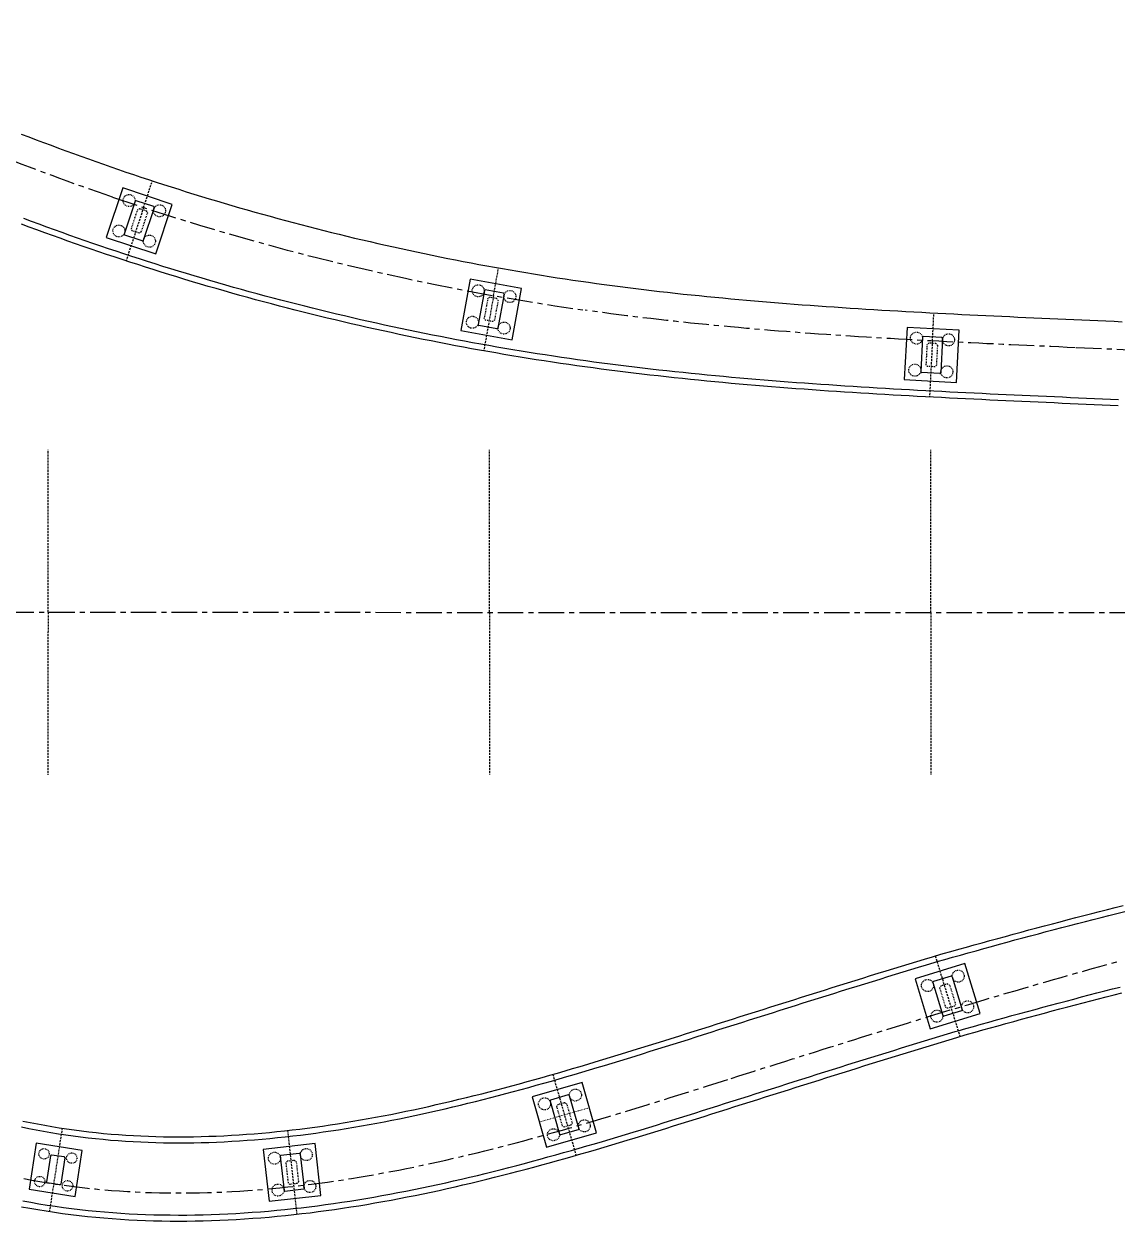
# Model space of a CAD drawing. Header units: millimetres. Extents: x 0 to 987207, y 0 to 5060561.
# Drawn here: x 495659 to 495795.2, y 2529145.7 to 2529294.9 of the extents above; entities that cross this region are included whole.
import ezdxf

# ---------------------------------------------------------------- set-up
doc = ezdxf.new("R2010")
doc.units = ezdxf.units.MM
doc.header["$LTSCALE"] = 0.1
for name, pattern in [('CENTER', [50.8, 31.75, -6.35, 6.35, -6.35]), ('CENTER2', [1.125, 0.75, -0.125, 0.125, -0.125]), ('DASHED', [19.05, 12.7, -6.35])]:
    doc.linetypes.add(name, pattern=pattern)
for name, color, linetype in [('1', 1, 'CONTINUOUS'), ('TLJ', 180, 'CONTINUOUS'), ('YLJ', 210, 'CONTINUOUS'), ('zhix', 1, 'CENTER'), ('桥梁', 94, 'CONTINUOUS')]:
    doc.layers.add(name, color=color, linetype=linetype)
doc.layers.add('中心线', color=5, linetype='CENTER', lineweight=18)

msp = doc.modelspace()

# ---------------------------------------------------------------- linework, layer by layer
at = {"layer": '1', "color": 4, "linetype": 'Continuous'}
for p, q in [((495672.8739, 2529272.7948), (495671.5133, 2529268.7158)), ((495675.1823, 2529272.1303), (495673.0004, 2529272.8581)), ((495675.2455, 2529272.0038), (495673.8848, 2529267.9247)), ((495673.7583, 2529267.8615), (495671.5765, 2529268.5893)), ((495716.3784, 2529261.6629), (495715.6029, 2529257.4334)), ((495718.7571, 2529261.3284), (495716.4948, 2529261.7432)), ((495718.8374, 2529261.212), (495718.0619, 2529256.9825)), ((495717.9455, 2529256.9022), (495715.6832, 2529257.317)), ((495770.9711, 2529255.8556), (495770.7449, 2529251.5616)), ((495773.373, 2529255.8292), (495771.0762, 2529255.9502)), ((495773.4676, 2529255.7241), (495773.2414, 2529251.43)), ((495773.1363, 2529251.3354), (495770.8395, 2529251.4564)), ((495774.5283, 2529176.2121), (495772.3282, 2529175.5416)), ((495774.6531, 2529176.1455), (495775.9066, 2529172.0323)), ((495772.2617, 2529175.4168), (495773.5152, 2529171.3035)), ((495775.8401, 2529171.9075), (495773.64, 2529171.237)), ((495726.8366, 2529161.4065), (495724.6254, 2529160.7735)), ((495726.9602, 2529161.3379), (495728.1436, 2529157.2039)), ((495724.5568, 2529160.6499), (495725.7401, 2529156.5159)), ((495728.075, 2529157.0802), (495725.8638, 2529156.4473)), ((495662.3446, 2529153.8399), (495661.8449, 2529150.578)), ((495664.0401, 2529153.6814), (495662.4586, 2529153.9236)), ((495690.9521, 2529153.7562), (495691.4307, 2529149.4829)), ((495693.3261, 2529154.1227), (495691.0403, 2529153.8667)), ((495693.4366, 2529154.0345), (495693.9152, 2529149.7612)), ((495664.1238, 2529153.5674), (495663.6242, 2529150.3054)), ((495663.5102, 2529150.2217), (495661.9286, 2529150.464)), ((495693.8269, 2529149.6507), (495691.5412, 2529149.3947))]:
    msp.add_line(p, q, dxfattribs=at)
at = {"layer": '1', "color": 1, "linetype": 'DASHED', "ltscale": 0.01}
for p, q in [((495673.1583, 2529271.7512), (495672.3672, 2529269.3797)), ((495673.1583, 2529271.7512), (495673.4113, 2529271.8777)), ((495674.2651, 2529271.5929), (495673.4113, 2529271.8777)), ((495674.2651, 2529271.5929), (495674.3915, 2529271.3399)), ((495674.3915, 2529271.3399), (495673.6004, 2529268.9683)), ((495672.4937, 2529269.1267), (495672.3672, 2529269.3797)), ((495673.3474, 2529268.8419), (495672.4937, 2529269.1267)), ((495673.6004, 2529268.9683), (495673.3474, 2529268.8419)), ((495716.8063, 2529260.6695), (495716.3554, 2529258.2104)), ((495716.8063, 2529260.6695), (495717.039, 2529260.8301)), ((495717.9243, 2529260.6678), (495717.039, 2529260.8301)), ((495718.0849, 2529260.435), (495717.6341, 2529257.976)), ((495717.9243, 2529260.6678), (495718.0849, 2529260.435)), ((495716.516, 2529257.9777), (495716.3554, 2529258.2104)), ((495717.4013, 2529257.8153), (495716.516, 2529257.9777)), ((495717.6341, 2529257.976), (495717.4013, 2529257.8153)), ((495771.5229, 2529254.9253), (495771.3914, 2529252.4287)), ((495771.5229, 2529254.9253), (495771.7332, 2529255.1145)), ((495772.6319, 2529255.0671), (495771.7332, 2529255.1145)), ((495772.6319, 2529255.0671), (495772.8211, 2529254.8569)), ((495772.8211, 2529254.8569), (495772.6896, 2529252.3604)), ((495771.5806, 2529252.2185), (495771.3914, 2529252.4287)), ((495772.4794, 2529252.1712), (495771.5806, 2529252.2185)), ((495772.6896, 2529252.3604), (495772.4794, 2529252.1712)), ((495773.098, 2529174.7308), (495773.231, 2529174.9804)), ((495773.098, 2529174.7308), (495773.8268, 2529172.3393)), ((495774.0919, 2529175.2427), (495773.231, 2529174.9804)), ((495774.0919, 2529175.2427), (495774.3415, 2529175.1097)), ((495774.3415, 2529175.1097), (495775.0703, 2529172.7183)), ((495774.0764, 2529172.2063), (495773.8268, 2529172.3393)), ((495774.9373, 2529172.4687), (495774.0764, 2529172.2063)), ((495775.0703, 2529172.7183), (495774.9373, 2529172.4687)), ((495725.3813, 2529159.9497), (495725.5185, 2529160.1971)), ((495725.3813, 2529159.9497), (495726.0693, 2529157.5463)), ((495726.3838, 2529160.4447), (495725.5185, 2529160.1971)), ((495726.3838, 2529160.4447), (495726.6311, 2529160.3075)), ((495726.6311, 2529160.3075), (495727.3191, 2529157.904)), ((495726.3166, 2529157.409), (495726.0693, 2529157.5463)), ((495727.1818, 2529157.6567), (495726.3166, 2529157.409)), ((495727.3191, 2529157.904), (495727.1818, 2529157.6567)), ((495691.6485, 2529152.9286), (495691.825, 2529153.1496)), ((495691.6485, 2529152.9286), (495691.9268, 2529150.4441)), ((495692.7194, 2529153.2498), (495691.825, 2529153.1496)), ((495692.7194, 2529153.2498), (495692.9405, 2529153.0733)), ((495692.9405, 2529153.0733), (495693.2187, 2529150.5888)), ((495692.1478, 2529150.2676), (495691.9268, 2529150.4441)), ((495693.0422, 2529150.3678), (495692.1478, 2529150.2676)), ((495693.2187, 2529150.5888), (495693.0422, 2529150.3678))]:
    msp.add_line(p, q, dxfattribs=at)
at = {"layer": '1', "color": 4, "linetype": 'Continuous'}
for points in [[(495675.434, 2529266.2484), (495677.4908, 2529272.4144), (495671.3248, 2529274.4712), (495669.268, 2529268.3052), (495675.434, 2529266.2484)], [(495719.8307, 2529255.5399), (495721.003, 2529261.9333), (495714.6096, 2529263.1056), (495713.4373, 2529256.7121), (495719.8307, 2529255.5399)], [(495775.1808, 2529250.2263), (495775.5227, 2529256.7173), (495769.0317, 2529257.0593), (495768.6898, 2529250.5683), (495775.1808, 2529250.2263)], [(495778.1404, 2529171.5631), (495776.2456, 2529177.7808), (495770.0279, 2529175.886), (495771.9227, 2529169.6683), (495778.1404, 2529171.5631)], [(495730.3691, 2529156.6968), (495728.5803, 2529162.9458), (495722.3313, 2529161.157), (495724.1201, 2529154.908), (495730.3691, 2529156.6968)], [(495665.4118, 2529148.767), (495666.29, 2529154.5002), (495660.5569, 2529155.3783), (495659.6787, 2529149.6452), (495665.4118, 2529148.767)], [(495696.0252, 2529148.8906), (495695.3017, 2529155.3502), (495688.8421, 2529154.6268), (495689.5656, 2529148.1672), (495696.0252, 2529148.8906)]]:
    msp.add_lwpolyline(points, dxfattribs=at)
at = {"layer": '1', "color": 1, "linetype": 'DASHED', "ltscale": 0.01}
for centre, radius in [((495672.115, 2529272.8899), 0.75), ((495675.9095, 2529271.6241), 0.75), ((495670.8493, 2529269.0954), 0.75), ((495674.6437, 2529267.8297), 0.75), ((495715.6136, 2529261.6506), 0.75), ((495719.5481, 2529260.9292), 0.75), ((495714.8923, 2529257.7162), 0.75), ((495718.8267, 2529256.9948), 0.75), ((495770.2143, 2529255.7453), 0.75), ((495774.2087, 2529255.5348), 0.75), ((495770.0038, 2529251.7508), 0.75), ((495773.9983, 2529251.5404), 0.75), ((495775.4143, 2529176.2207), 0.75), ((495771.588, 2529175.0547), 0.75), ((495776.5803, 2529172.3944), 0.75), ((495772.754, 2529171.2284), 0.75), ((495727.7225, 2529161.4001), 0.75), ((495723.877, 2529160.2993), 0.75), ((495728.8233, 2529157.5545), 0.75), ((495724.9778, 2529156.4537), 0.75), ((495661.5195, 2529154.0675), 0.65), ((495664.9792, 2529153.5375), 0.65), ((495690.2235, 2529153.5237), 0.75), ((495694.1986, 2529153.9689), 0.75), ((495660.9896, 2529150.6078), 0.65), ((495664.4492, 2529150.0779), 0.65), ((495694.6438, 2529149.9937), 0.75), ((495690.6687, 2529149.5485), 0.75)]:
    msp.add_circle(centre, radius, dxfattribs=at)
at = {"layer": '1', "color": 4, "linetype": 'Continuous'}
for centre, start, end in [((495672.9688, 2529272.7632), 71.552659, 161.552659), ((495675.1506, 2529272.0354), 341.552659, 71.552659), ((495671.6081, 2529268.6842), 161.552659, 251.552659), ((495673.79, 2529267.9564), 251.552659, 341.552659), ((495716.4768, 2529261.6449), 79.610045, 169.610045), ((495718.7391, 2529261.2301), 349.610045, 79.610045), ((495715.7013, 2529257.4154), 169.610045, 259.610045), ((495717.9636, 2529257.0006), 259.610045, 349.610045), ((495771.071, 2529255.8503), 86.984255, 176.984255), ((495773.3678, 2529255.7293), 356.984255, 86.984255), ((495770.8447, 2529251.5563), 176.984255, 266.984255), ((495773.1416, 2529251.4353), 266.984255, 356.984255), ((495774.5575, 2529176.1164), 16.948373, 106.948373), ((495772.3574, 2529175.4459), 106.948373, 196.948373), ((495775.811, 2529172.0032), 286.948373, 16.948373), ((495773.6109, 2529171.3327), 196.948373, 286.948373), ((495726.8641, 2529161.3103), 15.973933, 105.973933), ((495724.6529, 2529160.6774), 105.973933, 195.973933), ((495728.0474, 2529157.1764), 285.973933, 15.973933), ((495725.8363, 2529156.5434), 195.973933, 285.973933), ((495662.4434, 2529153.8248), 81.29132, 171.29132), ((495664.025, 2529153.5825), 351.29132, 81.29132), ((495691.0515, 2529153.7673), 96.390372, 186.390372), ((495693.3372, 2529154.0233), 6.390372, 96.390372), ((495661.9438, 2529150.5628), 171.29132, 261.29132), ((495663.5253, 2529150.3206), 261.29132, 351.29132), ((495691.5301, 2529149.4941), 186.390372, 276.390372), ((495693.8158, 2529149.75), 276.390372, 6.390372)]:
    msp.add_arc(centre, 0.1, start, end, dxfattribs=at)
at = {"layer": 'TLJ', "flags": 128}
for points in [[(495658.6914, 2529281.1783), (495659.6174, 2529280.8239), (495660.5442, 2529280.4718), (495661.4716, 2529280.1221), (495662.3997, 2529279.7749), (495663.3286, 2529279.4301), (495664.2582, 2529279.0879), (495665.1885, 2529278.7483), (495666.1196, 2529278.4113), (495667.0515, 2529278.077), (495667.9842, 2529277.7455), (495668.9176, 2529277.4168), (495669.8518, 2529277.0909), (495670.7869, 2529276.768), (495671.7227, 2529276.4479), (495672.6596, 2529276.1309), (495673.5975, 2529275.8167), (495674.5363, 2529275.5055), (495675.4761, 2529275.1972), (495676.4168, 2529274.8919), (495677.3585, 2529274.5895), (495678.3012, 2529274.29), (495679.2447, 2529273.9935), (495680.1892, 2529273.7), (495681.1346, 2529273.4093), (495682.0809, 2529273.1217), (495683.0281, 2529272.837), (495683.9762, 2529272.5553), (495684.9252, 2529272.2765), (495685.875, 2529272.0007), (495686.8257, 2529271.7279), (495687.7772, 2529271.458), (495688.7296, 2529271.1911), (495689.6828, 2529270.9272), (495690.6368, 2529270.6663), (495691.5917, 2529270.4084), (495692.5473, 2529270.1534), (495693.5037, 2529269.9014), (495694.461, 2529269.6524), (495695.4189, 2529269.4065), (495696.3777, 2529269.1635), (495697.3372, 2529268.9235), (495698.2974, 2529268.6865), (495699.2584, 2529268.4525), (495700.2201, 2529268.2215), (495701.1826, 2529267.9935), (495702.1457, 2529267.7685), (495703.1095, 2529267.5466), (495704.0741, 2529267.3276), (495705.0393, 2529267.1117), (495706.0051, 2529266.8988), (495706.9717, 2529266.6889), (495707.9388, 2529266.482), (495708.9067, 2529266.2781), (495709.8751, 2529266.0773), (495710.8442, 2529265.8795), (495711.8139, 2529265.6847), (495712.7842, 2529265.493), (495713.7551, 2529265.3043), (495714.7266, 2529265.1186), (495715.6986, 2529264.936), (495716.6712, 2529264.7564), (495717.6444, 2529264.5798), (495718.6181, 2529264.4063), (495719.5924, 2529264.2358), (495720.5672, 2529264.0684), (495721.5425, 2529263.904), (495722.5183, 2529263.7427), (495723.4946, 2529263.5844), (495724.4714, 2529263.4292), (495725.4487, 2529263.277), (495726.4265, 2529263.1279), (495727.4047, 2529262.9818), (495728.3834, 2529262.8388), (495729.3625, 2529262.6989), (495730.3421, 2529262.562), (495731.3223, 2529262.4281), (495732.3031, 2529262.2971), (495733.2845, 2529262.169), (495734.2664, 2529262.0438), (495735.2488, 2529261.9213), (495736.2318, 2529261.8017), (495737.2152, 2529261.6847), (495738.1992, 2529261.5704), (495739.1836, 2529261.4586), (495740.1685, 2529261.3495), (495741.1539, 2529261.2428), (495742.1397, 2529261.1386), (495743.1259, 2529261.0368), (495744.1125, 2529260.9374), (495745.0996, 2529260.8403), (495746.087, 2529260.7455), (495747.0749, 2529260.6528), (495748.0631, 2529260.5624), (495749.0517, 2529260.474), (495750.0407, 2529260.3877), (495751.03, 2529260.3035), (495752.0196, 2529260.2212), (495753.0096, 2529260.1408), (495753.9999, 2529260.0623), (495754.9906, 2529259.9856), (495755.9815, 2529259.9107), (495756.9728, 2529259.8375), (495757.9644, 2529259.766), (495758.9562, 2529259.6961), (495759.9484, 2529259.6278), (495760.9408, 2529259.561), (495761.9335, 2529259.4957), (495762.9265, 2529259.4318), (495763.9198, 2529259.3692), (495764.9133, 2529259.308), (495765.907, 2529259.2481), (495766.9011, 2529259.1893), (495767.8953, 2529259.1318), (495768.8898, 2529259.0754), (495769.8846, 2529259.02), (495770.8796, 2529258.9657), (495771.8748, 2529258.9123), (495772.8702, 2529258.8598), (495773.8659, 2529258.8082), (495774.8618, 2529258.7575), (495775.8579, 2529258.7075), (495776.8542, 2529258.6582), (495777.8507, 2529258.6096), (495778.8475, 2529258.5616), (495779.8444, 2529258.5142), (495780.8416, 2529258.4673), (495781.8389, 2529258.4208), (495782.8364, 2529258.3748), (495783.8342, 2529258.3291), (495784.8321, 2529258.2838), (495785.8302, 2529258.2387), (495786.8286, 2529258.1938), (495787.8271, 2529258.1491), (495788.8257, 2529258.1044), (495789.8246, 2529258.0599), (495790.8236, 2529258.0153), (495791.8226, 2529257.9708), (495792.8216, 2529257.9262), (495793.8206, 2529257.8817), (495794.8196, 2529257.8372), (495795.8186, 2529257.7926)], [(495795.3509, 2529247.303), (495794.3519, 2529247.3476), (495793.3529, 2529247.3921), (495792.3539, 2529247.4367), (495791.3549, 2529247.4812), (495790.3559, 2529247.5258), (495789.3569, 2529247.5703), (495788.3576, 2529247.6149), (495787.3579, 2529247.6595), (495786.3579, 2529247.7043), (495785.3576, 2529247.7493), (495784.3569, 2529247.7945), (495783.3558, 2529247.84), (495782.3545, 2529247.8859), (495781.3528, 2529247.9321), (495780.3507, 2529247.9788), (495779.3483, 2529248.0259), (495778.3456, 2529248.0736), (495777.3425, 2529248.1219), (495776.3392, 2529248.1709), (495775.3355, 2529248.2205), (495774.3314, 2529248.2709), (495773.3271, 2529248.3221), (495772.3224, 2529248.3741), (495771.3175, 2529248.4271), (495770.3122, 2529248.481), (495769.3066, 2529248.5359), (495768.3008, 2529248.5919), (495767.2946, 2529248.649), (495766.2882, 2529248.7072), (495765.2814, 2529248.7667), (495764.2744, 2529248.8275), (495763.2671, 2529248.8895), (495762.2595, 2529248.953), (495761.2517, 2529249.0178), (495760.2436, 2529249.0842), (495759.2352, 2529249.1521), (495758.2266, 2529249.2215), (495757.2177, 2529249.2926), (495756.2086, 2529249.3654), (495755.1993, 2529249.4399), (495754.1898, 2529249.5162), (495753.18, 2529249.5944), (495752.17, 2529249.6744), (495751.1599, 2529249.7565), (495750.1495, 2529249.8405), (495749.1389, 2529249.9265), (495748.1282, 2529250.0147), (495747.1173, 2529250.1051), (495746.1063, 2529250.1976), (495745.095, 2529250.2924), (495744.0837, 2529250.3896), (495743.0722, 2529250.4891), (495742.0606, 2529250.591), (495741.0489, 2529250.6954), (495740.0372, 2529250.8024), (495739.0253, 2529250.9119), (495738.0133, 2529251.0241), (495737.0013, 2529251.1389), (495735.9893, 2529251.2565), (495734.9772, 2529251.3769), (495733.9651, 2529251.5001), (495732.953, 2529251.6262), (495731.9409, 2529251.7553), (495730.9289, 2529251.8874), (495729.9169, 2529252.0225), (495728.9049, 2529252.1608), (495727.893, 2529252.3022), (495726.8814, 2529252.4468), (495725.8703, 2529252.5945), (495724.8596, 2529252.7455), (495723.8494, 2529252.8995), (495722.8397, 2529253.0567), (495721.8305, 2529253.2171), (495720.8218, 2529253.3807), (495719.8136, 2529253.5473), (495718.806, 2529253.7172), (495717.7988, 2529253.8902), (495716.7922, 2529254.0663), (495715.7862, 2529254.2456), (495714.7808, 2529254.428), (495713.7759, 2529254.6135), (495712.7716, 2529254.8022), (495711.7679, 2529254.994), (495710.7648, 2529255.189), (495709.7623, 2529255.3871), (495708.7604, 2529255.5884), (495707.7592, 2529255.7927), (495706.7586, 2529256.0002), (495705.7587, 2529256.2108), (495704.7594, 2529256.4246), (495703.7608, 2529256.6414), (495702.7629, 2529256.8614), (495701.7656, 2529257.0845), (495700.7691, 2529257.3107), (495699.7733, 2529257.5401), (495698.7782, 2529257.7725), (495697.7839, 2529258.008), (495696.7903, 2529258.2467), (495695.7974, 2529258.4884), (495694.8053, 2529258.7333), (495693.8139, 2529258.9813), (495692.8234, 2529259.2323), (495691.8336, 2529259.4865), (495690.8447, 2529259.7437), (495689.8565, 2529260.004), (495688.8692, 2529260.2675), (495687.8827, 2529260.534), (495686.897, 2529260.8035), (495685.9122, 2529261.0762), (495684.9282, 2529261.3519), (495683.9451, 2529261.6307), (495682.9629, 2529261.9126), (495681.9815, 2529262.1976), (495681.0011, 2529262.4856), (495680.0215, 2529262.7767), (495679.0429, 2529263.0708), (495678.0652, 2529263.368), (495677.0884, 2529263.6682), (495676.1126, 2529263.9715), (495675.1377, 2529264.2779), (495674.1638, 2529264.5873), (495673.1909, 2529264.8997), (495672.2189, 2529265.2152), (495671.2479, 2529265.5337), (495670.278, 2529265.8552), (495669.309, 2529266.1798), (495668.3411, 2529266.5074), (495667.3742, 2529266.838), (495666.4087, 2529267.1715), (495665.4445, 2529267.5078), (495664.4817, 2529267.8469), (495663.5203, 2529268.1886), (495662.5602, 2529268.533), (495661.6015, 2529268.88), (495660.6441, 2529269.2295), (495659.688, 2529269.5815), (495658.7332, 2529269.9359)], [(495772.5647, 2529178.7508), (495773.5337, 2529179.0244), (495774.5031, 2529179.2972), (495775.473, 2529179.569), (495776.4433, 2529179.8399), (495777.4142, 2529180.1098), (495778.3855, 2529180.3787), (495779.3574, 2529180.6466), (495780.3297, 2529180.9134), (495781.3026, 2529181.179), (495782.276, 2529181.4436), (495783.2499, 2529181.7069), (495784.2244, 2529181.9691), (495785.1993, 2529182.23), (495786.1749, 2529182.4896), (495787.1509, 2529182.7479), (495788.1276, 2529183.0049), (495789.1048, 2529183.2605), (495790.0825, 2529183.5147), (495791.0608, 2529183.7674), (495792.0397, 2529184.0187), (495793.0192, 2529184.2684), (495793.9993, 2529184.5167), (495794.9797, 2529184.7633), (495795.9605, 2529185.0083)], [(495658.8858, 2529158.1577), (495659.7886, 2529157.9696), (495660.6936, 2529157.7915), (495661.6011, 2529157.6233), (495662.5112, 2529157.4649), (495663.4239, 2529157.3162), (495664.3389, 2529157.1771), (495665.2563, 2529157.0476), (495666.1757, 2529156.9276), (495667.0973, 2529156.817), (495668.0208, 2529156.7157), (495668.9461, 2529156.6236), (495669.8731, 2529156.5407), (495670.8018, 2529156.4668), (495671.732, 2529156.4018), (495672.6636, 2529156.3458), (495673.5966, 2529156.2985), (495674.5309, 2529156.2598), (495675.4664, 2529156.2298), (495676.4029, 2529156.2083), (495677.3405, 2529156.1951), (495678.279, 2529156.1902), (495679.2184, 2529156.1935), (495680.1586, 2529156.2049), (495681.0995, 2529156.2243), (495682.0411, 2529156.2516), (495682.9832, 2529156.2866), (495683.926, 2529156.3293), (495684.8692, 2529156.3796), (495685.8129, 2529156.4374), (495686.757, 2529156.5024), (495687.7014, 2529156.5748), (495688.646, 2529156.6543), (495689.591, 2529156.7408), (495690.5361, 2529156.8342), (495691.4815, 2529156.9345), (495692.4269, 2529157.0414), (495693.3725, 2529157.155), (495694.3181, 2529157.275), (495695.2638, 2529157.4014), (495696.2095, 2529157.5341), (495697.1551, 2529157.6729), (495698.1008, 2529157.8178), (495699.0464, 2529157.9686), (495699.9919, 2529158.1252), (495700.9373, 2529158.2875), (495701.8827, 2529158.4554), (495702.8279, 2529158.6287), (495703.773, 2529158.8075), (495704.718, 2529158.9915), (495705.6628, 2529159.1806), (495706.6075, 2529159.3748), (495707.5521, 2529159.5739), (495708.4965, 2529159.7778), (495709.4408, 2529159.9863), (495710.3849, 2529160.1995), (495711.3289, 2529160.4171), (495712.2728, 2529160.639), (495713.2166, 2529160.8652), (495714.1603, 2529161.0956), (495715.1038, 2529161.3299), (495716.0473, 2529161.5681), (495716.9907, 2529161.8101), (495717.9341, 2529162.0558), (495718.8774, 2529162.305), (495719.8207, 2529162.5576), (495720.764, 2529162.8136), (495721.7073, 2529163.0728), (495722.6507, 2529163.3351), (495723.5941, 2529163.6004), (495724.5376, 2529163.8686), (495725.4812, 2529164.1395), (495726.425, 2529164.4131), (495727.3689, 2529164.6891), (495728.313, 2529164.9676), (495729.2573, 2529165.2484), (495730.2019, 2529165.5314), (495731.1468, 2529165.8165), (495732.0919, 2529166.1035), (495733.0374, 2529166.3924), (495733.9833, 2529166.683), (495734.9296, 2529166.9752), (495735.8763, 2529167.2689), (495736.8235, 2529167.564), (495737.7712, 2529167.8603), (495738.7195, 2529168.1578), (495739.6684, 2529168.4564), (495740.6178, 2529168.7558), (495741.5679, 2529169.0561), (495742.5187, 2529169.3571), (495743.4702, 2529169.6586), (495744.4225, 2529169.9605), (495745.3756, 2529170.2628), (495746.329, 2529170.5652), (495747.2826, 2529170.8677), (495748.2364, 2529171.1701), (495749.1906, 2529171.4725), (495750.1449, 2529171.7748), (495751.0996, 2529172.077), (495752.0545, 2529172.3791), (495753.0097, 2529172.681), (495753.9652, 2529172.9828), (495754.9211, 2529173.2843), (495755.8772, 2529173.5855), (495756.8337, 2529173.8865), (495757.7905, 2529174.1872), (495758.7477, 2529174.4875), (495759.7052, 2529174.7874), (495760.6631, 2529175.0869), (495761.6214, 2529175.386), (495762.58, 2529175.6846), (495763.5391, 2529175.9827), (495764.4985, 2529176.2802), (495765.4584, 2529176.5772), (495766.4187, 2529176.8736), (495767.3795, 2529177.1693), (495768.3406, 2529177.4644), (495769.3023, 2529177.7588), (495770.2644, 2529178.0524), (495771.2269, 2529178.3453), (495772.19, 2529178.6374), (495772.5647, 2529178.7508)], [(495775.604, 2529168.7003), (495776.5634, 2529168.971), (495777.5229, 2529169.2408), (495778.4825, 2529169.5095), (495779.4422, 2529169.7773), (495780.4022, 2529170.0439), (495781.3623, 2529170.3095), (495782.3225, 2529170.574), (495783.2829, 2529170.8372), (495784.2435, 2529171.0993), (495785.2043, 2529171.3602), (495786.1653, 2529171.6198), (495787.1265, 2529171.8781), (495788.0879, 2529172.1351), (495789.0495, 2529172.3908), (495790.0113, 2529172.645), (495790.9733, 2529172.8979), (495791.9356, 2529173.1493), (495792.8981, 2529173.3992), (495793.8608, 2529173.6476), (495794.8237, 2529173.8945), (495795.7869, 2529174.1398)], [(495658.7231, 2529147.478), (495659.7442, 2529147.2888), (495660.7669, 2529147.1108), (495661.7911, 2529146.9439), (495662.8165, 2529146.7881), (495663.8431, 2529146.6432), (495664.8707, 2529146.509), (495665.8993, 2529146.3856), (495666.9286, 2529146.2726), (495667.9585, 2529146.1701), (495668.989, 2529146.0779), (495670.02, 2529145.9959), (495671.0512, 2529145.9239), (495672.0827, 2529145.8618), (495673.1143, 2529145.8096), (495674.1458, 2529145.7669), (495675.1773, 2529145.7338), (495676.2087, 2529145.7101), (495677.2397, 2529145.6956), (495678.2704, 2529145.6902), (495679.3007, 2529145.6939), (495680.3305, 2529145.7063), (495681.3597, 2529145.7275), (495682.3883, 2529145.7573), (495683.4162, 2529145.7955), (495684.4433, 2529145.8421), (495685.4695, 2529145.8968), (495686.4949, 2529145.9595), (495687.5193, 2529146.0302), (495688.5427, 2529146.1086), (495689.5651, 2529146.1946), (495690.5864, 2529146.2881), (495691.6065, 2529146.3889), (495692.6255, 2529146.497), (495693.6432, 2529146.6121), (495694.6598, 2529146.7342), (495695.675, 2529146.8631), (495696.6889, 2529146.9986), (495697.7015, 2529147.1406), (495698.7128, 2529147.2891), (495699.7227, 2529147.4438), (495700.7312, 2529147.6046), (495701.7383, 2529147.7714), (495702.7439, 2529147.944), (495703.7481, 2529148.1224), (495704.7509, 2529148.3063), (495705.7522, 2529148.4957), (495706.7521, 2529148.6904), (495707.7505, 2529148.8903), (495708.7474, 2529149.0952), (495709.7429, 2529149.305), (495710.7369, 2529149.5196), (495711.7294, 2529149.7388), (495712.7205, 2529149.9625), (495713.7102, 2529150.1907), (495714.6984, 2529150.4231), (495715.6852, 2529150.6596), (495716.6706, 2529150.9001), (495717.6546, 2529151.1444), (495718.6372, 2529151.3925), (495719.6185, 2529151.6442), (495720.5984, 2529151.8994), (495721.577, 2529152.1579), (495722.5542, 2529152.4197), (495723.5302, 2529152.6846), (495724.505, 2529152.9524), (495725.4785, 2529153.2231), (495726.4508, 2529153.4965), (495727.4219, 2529153.7725), (495728.3918, 2529154.051), (495729.3606, 2529154.3318), (495730.3283, 2529154.6148), (495731.295, 2529154.9), (495732.2606, 2529155.1871), (495733.2252, 2529155.4761), (495734.1889, 2529155.7668), (495735.1516, 2529156.0592), (495736.1134, 2529156.353), (495737.0743, 2529156.6482), (495738.0344, 2529156.9447), (495738.9936, 2529157.2423), (495739.9521, 2529157.5409), (495740.9099, 2529157.8404), (495741.867, 2529158.1407), (495742.8234, 2529158.4416), (495743.7792, 2529158.7431), (495744.7345, 2529159.045), (495745.6891, 2529159.3471), (495746.6433, 2529159.6495), (495747.597, 2529159.9519), (495748.5502, 2529160.2543), (495749.5034, 2529160.5566), (495750.4564, 2529160.8588), (495751.4093, 2529161.1609), (495752.3621, 2529161.4629), (495753.3149, 2529161.7647), (495754.2677, 2529162.0664), (495755.2203, 2529162.3677), (495756.173, 2529162.6689), (495757.1256, 2529162.9697), (495758.0782, 2529163.2702), (495759.0308, 2529163.5703), (495759.9834, 2529163.8701), (495760.936, 2529164.1694), (495761.8886, 2529164.4683), (495762.8413, 2529164.7667), (495763.794, 2529165.0646), (495764.7467, 2529165.3619), (495765.6995, 2529165.6587), (495766.6524, 2529165.9549), (495767.6054, 2529166.2504), (495768.5584, 2529166.5452), (495769.5116, 2529166.8394), (495770.4648, 2529167.1328), (495771.4182, 2529167.4255), (495772.3716, 2529167.7174), (495773.3253, 2529168.0085), (495774.279, 2529168.2987), (495775.2329, 2529168.588), (495775.604, 2529168.7003)]]:
    msp.add_lwpolyline(points, dxfattribs=at)
at = {"layer": 'YLJ', "color": 210, "flags": 128}
for points in [[(495795.3843, 2529248.0523), (495794.3853, 2529248.0968), (495793.3863, 2529248.1414), (495792.3873, 2529248.1859), (495791.3883, 2529248.2305), (495790.3893, 2529248.275), (495789.3903, 2529248.3196), (495788.391, 2529248.3641), (495787.3914, 2529248.4088), (495786.3915, 2529248.4536), (495785.3913, 2529248.4986), (495784.3908, 2529248.5438), (495783.39, 2529248.5892), (495782.3889, 2529248.6351), (495781.3875, 2529248.6813), (495780.3858, 2529248.7279), (495779.3837, 2529248.7751), (495778.3814, 2529248.8228), (495777.3788, 2529248.871), (495776.3759, 2529248.92), (495775.3728, 2529248.9696), (495774.3693, 2529249.0199), (495773.3656, 2529249.0711), (495772.3616, 2529249.1231), (495771.3573, 2529249.176), (495770.3527, 2529249.2299), (495769.3479, 2529249.2848), (495768.3428, 2529249.3407), (495767.3375, 2529249.3978), (495766.3319, 2529249.456), (495765.3261, 2529249.5154), (495764.32, 2529249.5761), (495763.3137, 2529249.6381), (495762.3071, 2529249.7015), (495761.3004, 2529249.7663), (495760.2934, 2529249.8325), (495759.2861, 2529249.9003), (495758.2787, 2529249.9697), (495757.2711, 2529250.0407), (495756.2632, 2529250.1134), (495755.2552, 2529250.1878), (495754.247, 2529250.264), (495753.2386, 2529250.3421), (495752.23, 2529250.422), (495751.2213, 2529250.5039), (495750.2124, 2529250.5878), (495749.2033, 2529250.6738), (495748.1942, 2529250.7618), (495747.1849, 2529250.852), (495746.1754, 2529250.9444), (495745.1659, 2529251.0391), (495744.1563, 2529251.136), (495743.1465, 2529251.2354), (495742.1367, 2529251.3371), (495741.1269, 2529251.4414), (495740.1169, 2529251.5481), (495739.1069, 2529251.6574), (495738.0969, 2529251.7694), (495737.0869, 2529251.884), (495736.0769, 2529252.0014), (495735.0668, 2529252.1215), (495734.0568, 2529252.2445), (495733.0468, 2529252.3703), (495732.0369, 2529252.4991), (495731.027, 2529252.6309), (495730.0172, 2529252.7658), (495729.0076, 2529252.9037), (495727.998, 2529253.0448), (495726.9887, 2529253.1891), (495725.9799, 2529253.3365), (495724.9715, 2529253.4871), (495723.9637, 2529253.6408), (495722.9563, 2529253.7976), (495721.9494, 2529253.9576), (495720.943, 2529254.1208), (495719.9371, 2529254.2871), (495718.9318, 2529254.4565), (495717.9269, 2529254.6291), (495716.9227, 2529254.8049), (495715.9189, 2529254.9837), (495714.9158, 2529255.1657), (495713.9132, 2529255.3508), (495712.9112, 2529255.5391), (495711.9098, 2529255.7305), (495710.909, 2529255.925), (495709.9088, 2529256.1227), (495708.9092, 2529256.3234), (495707.9103, 2529256.5273), (495706.912, 2529256.7343), (495705.9144, 2529256.9445), (495704.9174, 2529257.1577), (495703.9211, 2529257.3741), (495702.9255, 2529257.5936), (495701.9305, 2529257.8162), (495700.9363, 2529258.0419), (495699.9428, 2529258.2707), (495698.95, 2529258.5026), (495697.9579, 2529258.7376), (495696.9666, 2529258.9757), (495695.976, 2529259.2169), (495694.9861, 2529259.4612), (495693.9971, 2529259.7086), (495693.0088, 2529259.959), (495692.0213, 2529260.2126), (495691.0346, 2529260.4693), (495690.0487, 2529260.729), (495689.0636, 2529260.9918), (495688.0794, 2529261.2577), (495687.096, 2529261.5267), (495686.1134, 2529261.7987), (495685.1317, 2529262.0738), (495684.1508, 2529262.352), (495683.1709, 2529262.6332), (495682.1918, 2529262.9175), (495681.2136, 2529263.2049), (495680.2363, 2529263.4953), (495679.2599, 2529263.7887), (495678.2844, 2529264.0852), (495677.3099, 2529264.3848), (495676.3363, 2529264.6874), (495675.3637, 2529264.993), (495674.392, 2529265.3017), (495673.4213, 2529265.6134), (495672.4516, 2529265.9282), (495671.4828, 2529266.246), (495670.5151, 2529266.5668), (495669.5483, 2529266.8906), (495668.5826, 2529267.2174), (495667.618, 2529267.5473), (495666.6546, 2529267.88), (495665.6926, 2529268.2156), (495664.7319, 2529268.5539), (495663.7725, 2529268.895), (495662.8145, 2529269.2386), (495661.8577, 2529269.5849), (495660.9022, 2529269.9337), (495659.948, 2529270.285), (495658.9951, 2529270.6387)], [(495772.7818, 2529178.0329), (495773.7501, 2529178.3063), (495774.7188, 2529178.5789), (495775.6879, 2529178.8505), (495776.6575, 2529179.1212), (495777.6276, 2529179.3908), (495778.5982, 2529179.6595), (495779.5692, 2529179.9271), (495780.5407, 2529180.1936), (495781.5127, 2529180.4591), (495782.4852, 2529180.7233), (495783.4582, 2529180.9864), (495784.4316, 2529181.2483), (495785.4057, 2529181.5089), (495786.3802, 2529181.7682), (495787.3552, 2529182.0263), (495788.3308, 2529182.283), (495789.307, 2529182.5383), (495790.2836, 2529182.7921), (495791.2608, 2529183.0446), (495792.2386, 2529183.2955), (495793.2169, 2529183.545), (495794.1958, 2529183.7929), (495795.175, 2529184.0391), (495796.1546, 2529184.2838)], [(495658.7287, 2529157.4244), (495659.6397, 2529157.2345), (495660.5528, 2529157.0548), (495661.4684, 2529156.8851), (495662.3866, 2529156.7253), (495663.3072, 2529156.5753), (495664.2302, 2529156.435), (495665.1553, 2529156.3044), (495666.0825, 2529156.1834), (495667.0117, 2529156.0719), (495667.9427, 2529155.9697), (495668.8755, 2529155.8769), (495669.81, 2529155.7933), (495670.7459, 2529155.7188), (495671.6834, 2529155.6534), (495672.6221, 2529155.5969), (495673.5622, 2529155.5493), (495674.5034, 2529155.5104), (495675.4457, 2529155.4801), (495676.389, 2529155.4584), (495677.3333, 2529155.4451), (495678.2784, 2529155.4402), (495679.2243, 2529155.4436), (495680.1708, 2529155.455), (495681.1181, 2529155.4745), (495682.0659, 2529155.502), (495683.0142, 2529155.5373), (495683.9629, 2529155.5802), (495684.9121, 2529155.6308), (495685.8616, 2529155.6889), (495686.8114, 2529155.7544), (495687.7615, 2529155.8272), (495688.7117, 2529155.9072), (495689.6621, 2529155.9942), (495690.6126, 2529156.0881), (495691.5632, 2529156.1889), (495692.5138, 2529156.2965), (495693.4644, 2529156.4106), (495694.415, 2529156.5313), (495695.3656, 2529156.6584), (495696.316, 2529156.7917), (495697.2664, 2529156.9312), (495698.2166, 2529157.0768), (495699.1667, 2529157.2283), (495700.1166, 2529157.3856), (495701.0664, 2529157.5486), (495702.0159, 2529157.7173), (495702.9652, 2529157.8914), (495703.9144, 2529158.0709), (495704.8633, 2529158.2557), (495705.8119, 2529158.4456), (495706.7604, 2529158.6405), (495707.7086, 2529158.8404), (495708.6565, 2529159.045), (495709.6043, 2529159.2544), (495710.5518, 2529159.4683), (495711.499, 2529159.6866), (495712.4461, 2529159.9093), (495713.3929, 2529160.1363), (495714.3396, 2529160.3673), (495715.286, 2529160.6023), (495716.2323, 2529160.8413), (495717.1784, 2529161.084), (495718.1244, 2529161.3303), (495719.0702, 2529161.5802), (495720.016, 2529161.8335), (495720.9616, 2529162.0901), (495721.9072, 2529162.3499), (495722.8527, 2529162.6128), (495723.7981, 2529162.8787), (495724.7436, 2529163.1474), (495725.6891, 2529163.4189), (495726.6347, 2529163.693), (495727.5803, 2529163.9695), (495728.526, 2529164.2485), (495729.4718, 2529164.5298), (495730.4178, 2529164.8132), (495731.364, 2529165.0987), (495732.3105, 2529165.3861), (495733.2571, 2529165.6753), (495734.2041, 2529165.9662), (495735.1514, 2529166.2587), (495736.099, 2529166.5527), (495737.047, 2529166.848), (495737.9954, 2529167.1446), (495738.9443, 2529167.4423), (495739.8937, 2529167.741), (495740.8436, 2529168.0406), (495741.7941, 2529168.341), (495742.7452, 2529168.6421), (495743.6969, 2529168.9436), (495744.6493, 2529169.2456), (495745.6023, 2529169.548), (495746.5557, 2529169.8503), (495747.5093, 2529170.1528), (495748.4631, 2529170.4552), (495749.4171, 2529170.7575), (495750.3714, 2529171.0598), (495751.3259, 2529171.362), (495752.2806, 2529171.664), (495753.2357, 2529171.9659), (495754.191, 2529172.2676), (495755.1466, 2529172.569), (495756.1025, 2529172.8702), (495757.0587, 2529173.1711), (495758.0152, 2529173.4716), (495758.972, 2529173.7718), (495759.9292, 2529174.0716), (495760.8867, 2529174.371), (495761.8446, 2529174.67), (495762.8028, 2529174.9684), (495763.7615, 2529175.2664), (495764.7204, 2529175.5638), (495765.6798, 2529175.8606), (495766.6396, 2529176.1568), (495767.5998, 2529176.4524), (495768.5605, 2529176.7473), (495769.5215, 2529177.0415), (495770.483, 2529177.335), (495771.4449, 2529177.6277), (495772.4073, 2529177.9196), (495772.7818, 2529178.0329)], [(495775.3869, 2529169.4182), (495776.347, 2529169.6891), (495777.3072, 2529169.9591), (495778.2675, 2529170.2281), (495779.228, 2529170.496), (495780.1887, 2529170.7629), (495781.1496, 2529171.0287), (495782.1107, 2529171.2934), (495783.072, 2529171.557), (495784.0335, 2529171.8193), (495784.9952, 2529172.0804), (495785.9571, 2529172.3403), (495786.9192, 2529172.5989), (495787.8816, 2529172.8562), (495788.8442, 2529173.1121), (495789.807, 2529173.3667), (495790.7701, 2529173.6198), (495791.7334, 2529173.8715), (495792.6969, 2529174.1217), (495793.6608, 2529174.3705), (495794.6249, 2529174.6176), (495795.5892, 2529174.8633)], [(495658.8638, 2529148.2147), (495659.8768, 2529148.027), (495660.8915, 2529147.8503), (495661.9077, 2529147.6848), (495662.9252, 2529147.5301), (495663.944, 2529147.3863), (495664.9639, 2529147.2532), (495665.9848, 2529147.1307), (495667.0066, 2529147.0186), (495668.0291, 2529146.9168), (495669.0522, 2529146.8253), (495670.0758, 2529146.7438), (495671.0998, 2529146.6723), (495672.1242, 2529146.6107), (495673.1487, 2529146.5588), (495674.1733, 2529146.5164), (495675.198, 2529146.4835), (495676.2225, 2529146.4599), (495677.2469, 2529146.4455), (495678.271, 2529146.4402), (495679.2949, 2529146.4438), (495680.3182, 2529146.4562), (495681.3412, 2529146.4773), (495682.3635, 2529146.5069), (495683.3853, 2529146.5449), (495684.4063, 2529146.5912), (495685.4266, 2529146.6456), (495686.4462, 2529146.7079), (495687.4648, 2529146.7782), (495688.4826, 2529146.8561), (495689.4994, 2529146.9417), (495690.5153, 2529147.0347), (495691.5301, 2529147.135), (495692.5438, 2529147.2425), (495693.5564, 2529147.3571), (495694.5678, 2529147.4785), (495695.5781, 2529147.6068), (495696.5871, 2529147.7416), (495697.595, 2529147.883), (495698.6015, 2529148.0308), (495699.6068, 2529148.1848), (495700.6108, 2529148.3449), (495701.6135, 2529148.511), (495702.6149, 2529148.6829), (495703.6149, 2529148.8605), (495704.6135, 2529149.0437), (495705.6108, 2529149.2323), (495706.6068, 2529149.4262), (495707.6014, 2529149.6253), (495708.5946, 2529149.8294), (495709.5864, 2529150.0385), (495710.5769, 2529150.2523), (495711.566, 2529150.4708), (495712.5537, 2529150.6937), (495713.5401, 2529150.9211), (495714.5252, 2529151.1528), (495715.5089, 2529151.3885), (495716.4913, 2529151.6283), (495717.4724, 2529151.872), (495718.4522, 2529152.1193), (495719.4308, 2529152.3704), (495720.4081, 2529152.6249), (495721.3841, 2529152.8827), (495722.359, 2529153.1438), (495723.3326, 2529153.4081), (495724.3051, 2529153.6753), (495725.2765, 2529153.9454), (495726.2467, 2529154.2182), (495727.2158, 2529154.4936), (495728.1839, 2529154.7716), (495729.1509, 2529155.0519), (495730.117, 2529155.3344), (495731.082, 2529155.6191), (495732.0461, 2529155.9058), (495733.0093, 2529156.1944), (495733.9716, 2529156.4847), (495734.933, 2529156.7766), (495735.8936, 2529157.0701), (495736.8535, 2529157.365), (495737.8126, 2529157.6612), (495738.771, 2529157.9585), (495739.7287, 2529158.2568), (495740.6857, 2529158.5561), (495741.6422, 2529158.8562), (495742.5981, 2529159.157), (495743.5534, 2529159.4583), (495744.5083, 2529159.76), (495745.4627, 2529160.0621), (495746.4166, 2529160.3644), (495747.3702, 2529160.6668), (495748.3235, 2529160.9692), (495749.2766, 2529161.2715), (495750.2297, 2529161.5737), (495751.1827, 2529161.8759), (495752.1356, 2529162.1779), (495753.0885, 2529162.4797), (495754.0414, 2529162.7814), (495754.9942, 2529163.0828), (495755.947, 2529163.384), (495756.8999, 2529163.6849), (495757.8527, 2529163.9855), (495758.8055, 2529164.2857), (495759.7584, 2529164.5855), (495760.7113, 2529164.885), (495761.6643, 2529165.1839), (495762.6173, 2529165.4824), (495763.5703, 2529165.7805), (495764.5235, 2529166.0779), (495765.4767, 2529166.3748), (495766.43, 2529166.6711), (495767.3835, 2529166.9668), (495768.337, 2529167.2618), (495769.2906, 2529167.5561), (495770.2444, 2529167.8497), (495771.1983, 2529168.1426), (495772.1524, 2529168.4346), (495773.1066, 2529168.7259), (495774.061, 2529169.0163), (495775.0156, 2529169.3058), (495775.3869, 2529169.4182)]]:
    msp.add_lwpolyline(points, dxfattribs=at)
at = {"layer": 'zhix', "flags": 128}
for points in [[(495670.0716, 2529273.3132), (495669.1259, 2529273.6383), (495668.1813, 2529273.9664), (495667.2376, 2529274.2973), (495666.295, 2529274.631), (495665.3533, 2529274.9675), (495664.4125, 2529275.3066), (495663.4727, 2529275.6484), (495662.5339, 2529275.9927), (495661.596, 2529276.3396), (495660.659, 2529276.6889), (495659.7229, 2529277.0406), (495658.7877, 2529277.3947), (495657.8533, 2529277.7511), (495656.9199, 2529278.1098), (495655.9872, 2529278.4706), (495655.0554, 2529278.8336), (495654.1245, 2529279.1987), (495653.1943, 2529279.5659), (495652.2649, 2529279.935), (495651.3363, 2529280.306), (495650.4084, 2529280.679), (495649.4813, 2529281.0537), (495648.5549, 2529281.4303), (495647.6292, 2529281.8085), (495646.7042, 2529282.1885), (495645.7799, 2529282.57), (495644.8562, 2529282.9532), (495643.9331, 2529283.3378), (495643.0107, 2529283.7239), (495642.0888, 2529284.1115), (495641.1675, 2529284.5003), (495640.2468, 2529284.8905), (495639.3266, 2529285.282), (495638.4069, 2529285.6747), (495637.4877, 2529286.0685), (495636.569, 2529286.4634), (495635.6508, 2529286.8594), (495634.733, 2529287.2564), (495633.8156, 2529287.6544), (495632.8985, 2529288.0532), (495631.9819, 2529288.453), (495631.0656, 2529288.8535), (495630.1496, 2529289.2547), (495629.234, 2529289.6567), (495628.3186, 2529290.0593), (495627.4035, 2529290.4625), (495626.4887, 2529290.8663), (495625.574, 2529291.2706), (495624.6596, 2529291.6753), (495623.7453, 2529292.0804), (495622.8312, 2529292.4858), (495621.9172, 2529292.8916), (495621.0033, 2529293.2976), (495620.0896, 2529293.7038), (495619.1758, 2529294.1102), (495618.2622, 2529294.5166), (495617.3913, 2529294.9041)], [(495789.9648, 2529254.5502), (495788.9658, 2529254.5947), (495787.9668, 2529254.6393), (495786.9678, 2529254.684), (495785.9688, 2529254.7289), (495784.9698, 2529254.7739), (495783.9709, 2529254.8193), (495782.9719, 2529254.8649), (495781.973, 2529254.9109), (495780.974, 2529254.9573), (495779.9751, 2529255.0041), (495778.9763, 2529255.0515), (495777.9774, 2529255.0994), (495776.9786, 2529255.1479), (495775.9798, 2529255.1971), (495774.981, 2529255.247), (495773.9823, 2529255.2977), (495772.9837, 2529255.3492), (495771.985, 2529255.4015), (495770.9864, 2529255.4548), (495769.9879, 2529255.509), (495768.9894, 2529255.5643), (495767.991, 2529255.6206), (495766.9927, 2529255.6781), (495765.9944, 2529255.7367), (495764.9962, 2529255.7965), (495763.9981, 2529255.8576), (495763, 2529255.9201), (495762.0021, 2529255.9839), (495761.0042, 2529256.0491), (495760.0064, 2529256.1158), (495759.0087, 2529256.1841), (495758.0112, 2529256.2539), (495757.0137, 2529256.3253), (495756.0164, 2529256.3985), (495755.0192, 2529256.4733), (495754.0222, 2529256.5499), (495753.0252, 2529256.6284), (495752.0285, 2529256.7088), (495751.0319, 2529256.791), (495750.0354, 2529256.8753), (495749.0392, 2529256.9616), (495748.0431, 2529257.05), (495747.0472, 2529257.1405), (495746.0515, 2529257.2332), (495745.056, 2529257.3281), (495744.0607, 2529257.4254), (495743.0657, 2529257.5249), (495742.0709, 2529257.6269), (495741.0764, 2529257.7312), (495740.0821, 2529257.8381), (495739.0881, 2529257.9475), (495738.0944, 2529258.0595), (495737.101, 2529258.1741), (495736.1079, 2529258.2914), (495735.1151, 2529258.4115), (495734.1227, 2529258.5343), (495733.1306, 2529258.66), (495732.1389, 2529258.7885), (495731.1476, 2529258.92), (495730.1567, 2529259.0545), (495729.1662, 2529259.192), (495728.9186, 2529259.2268)], [(496047.019, 2529243.088), (495789.9648, 2529254.5502)], [(495382.7721, 2529221.6019), (496047.0165, 2529221.5246)], [(495747.1432, 2529163.4798), (495748.0964, 2529163.7822), (495749.0496, 2529164.0845), (495750.0028, 2529164.3867), (495750.9561, 2529164.6889), (495751.9094, 2529164.9909), (495752.8627, 2529165.2928), (495753.8161, 2529165.5945), (495754.7696, 2529165.896), (495755.7232, 2529166.1972), (495756.6768, 2529166.4982), (495757.6306, 2529166.7988), (495758.5844, 2529167.0991), (495759.5384, 2529167.399), (495760.4925, 2529167.6985), (495761.4467, 2529167.9976), (495762.4011, 2529168.2962), (495763.3556, 2529168.5943), (495764.3103, 2529168.8919), (495765.2652, 2529169.1889), (495766.2202, 2529169.4853), (495767.1755, 2529169.7811), (495768.1309, 2529170.0763), (495769.0866, 2529170.3708), (495770.0425, 2529170.6645), (495770.9986, 2529170.9575), (495771.9549, 2529171.2497), (495772.9115, 2529171.5411), (495773.8684, 2529171.8317), (495774.8255, 2529172.1214), (495775.7829, 2529172.4101), (495776.7406, 2529172.698), (495777.6986, 2529172.9848), (495778.6568, 2529173.2707), (495779.6154, 2529173.5555), (495780.5743, 2529173.8393), (495781.5335, 2529174.122), (495782.4931, 2529174.4035), (495783.4529, 2529174.6839), (495784.4132, 2529174.9631), (495785.3738, 2529175.2411), (495786.3347, 2529175.5178), (495787.296, 2529175.7932), (495788.2577, 2529176.0674), (495789.2198, 2529176.3401), (495790.1823, 2529176.6115), (495791.1452, 2529176.8815), (495792.1084, 2529177.15), (495793.0721, 2529177.417), (495794.0362, 2529177.6826), (495795.0007, 2529177.9465), (495795.1984, 2529178.0005)], [(495659.0206, 2529150.9853), (495660.0031, 2529150.7991), (495660.9876, 2529150.6236), (495661.974, 2529150.4589), (495662.962, 2529150.3048), (495663.9516, 2529150.1613), (495664.9427, 2529150.028), (495665.9351, 2529149.9051), (495666.9287, 2529149.7924), (495667.9235, 2529149.6897), (495668.9191, 2529149.597), (495669.9157, 2529149.5141), (495670.913, 2529149.4409), (495671.911, 2529149.3774), (495672.9095, 2529149.3233), (495673.9085, 2529149.2786), (495674.9079, 2529149.2431), (495675.9075, 2529149.2168), (495676.9074, 2529149.1995), (495677.9073, 2529149.1911), (495678.9073, 2529149.1915), (495679.9073, 2529149.2004), (495680.9071, 2529149.218), (495681.9068, 2529149.2439), (495682.9062, 2529149.278), (495683.9053, 2529149.3203), (495684.9041, 2529149.3707), (495685.9024, 2529149.4289), (495686.9002, 2529149.4949), (495687.8975, 2529149.5685), (495688.8942, 2529149.6496), (495689.8902, 2529149.7381), (495690.8856, 2529149.8339), (495691.8803, 2529149.9367), (495692.8743, 2529150.0466), (495693.8674, 2529150.1634), (495694.8598, 2529150.2869), (495695.8513, 2529150.417), (495696.8419, 2529150.5535), (495697.8316, 2529150.6965), (495698.8204, 2529150.8457), (495699.8083, 2529151.0009), (495700.7952, 2529151.1622), (495701.7812, 2529151.3293), (495702.7661, 2529151.5021), (495703.7501, 2529151.6805), (495704.733, 2529151.8643), (495705.715, 2529152.0535), (495706.6959, 2529152.248), (495707.6758, 2529152.4475), (495708.6546, 2529152.6519), (495709.6325, 2529152.8612), (495710.6093, 2529153.0752), (495711.5852, 2529153.2937), (495712.56, 2529153.5168), (495713.5338, 2529153.7441), (495714.5066, 2529153.9757), (495715.4784, 2529154.2113), (495716.4493, 2529154.4509), (495717.4192, 2529154.6944), (495718.3882, 2529154.9415), (495719.3563, 2529155.1922), (495720.3234, 2529155.4464), (495721.2897, 2529155.704), (495722.2551, 2529155.9647), (495723.2197, 2529156.2286), (495724.1834, 2529156.4954), (495725.1463, 2529156.7651), (495726.1085, 2529157.0375), (495727.07, 2529157.3125), (495728.0307, 2529157.5901), (495728.9907, 2529157.8699), (495729.9501, 2529158.1521), (495730.9088, 2529158.4364), (495731.867, 2529158.7226), (495732.8245, 2529159.0108), (495733.7816, 2529159.3008), (495734.7381, 2529159.5924), (495735.6942, 2529159.8855), (495736.6498, 2529160.1801), (495737.6051, 2529160.4759), (495738.5599, 2529160.773), (495739.5145, 2529161.0711), (495740.4687, 2529161.3701), (495741.4227, 2529161.67), (495742.3765, 2529161.9705), (495743.33, 2529162.2717), (495744.2835, 2529162.5733), (495745.2368, 2529162.8753), (495746.19, 2529163.1775), (495747.1432, 2529163.4798)]]:
    msp.add_lwpolyline(points, dxfattribs=at)
at = {"layer": 'zhix'}
msp.add_arc((495773.656, 2529576.0841), 320, 251.113083, 261.963471, dxfattribs=at)
at = {"layer": '中心线', "color": 5, "linetype": 'CENTER2', "ltscale": 0.1}
msp.add_line((495729.4747, 2529159.8213), (495723.2257, 2529158.0325), dxfattribs=at)
at = {"layer": '桥梁', "linetype": 'DASHED', "ltscale": 0.2}
for p, q in [((495673.9246, 2529272.0222), (495675.0154, 2529275.3479)), ((495673.9246, 2529272.0222), (495671.743, 2529265.3709)), ((495717.527, 2529261.0452), (495718.141, 2529264.4909)), ((495717.527, 2529261.0452), (495716.2992, 2529254.1537)), ((495772.1983, 2529255.3903), (495772.3824, 2529258.8854)), ((495772.1983, 2529255.3903), (495771.8301, 2529248.4)), ((495662.0165, 2529221.5694), (495662.0188, 2529241.8194)), ((495717.0165, 2529221.563), (495717.0188, 2529241.813)), ((495772.0165, 2529221.5566), (495772.0188, 2529241.8066)), ((495662.0165, 2529221.5694), (495662.0141, 2529201.3194)), ((495717.0165, 2529221.563), (495717.0141, 2529201.313)), ((495772.0165, 2529221.5566), (495772.0141, 2529201.3066)), ((495772.5534, 2529178.7476), (495775.6144, 2529168.7032)), ((495724.9054, 2529163.9742), (495727.795, 2529153.8796)), ((495663.7793, 2529157.2622), (495662.1895, 2529146.8834)), ((495691.8493, 2529156.9761), (495693.018, 2529146.5414))]:
    msp.add_line(p, q, dxfattribs=at)

doc.saveas('drawing.dxf')
